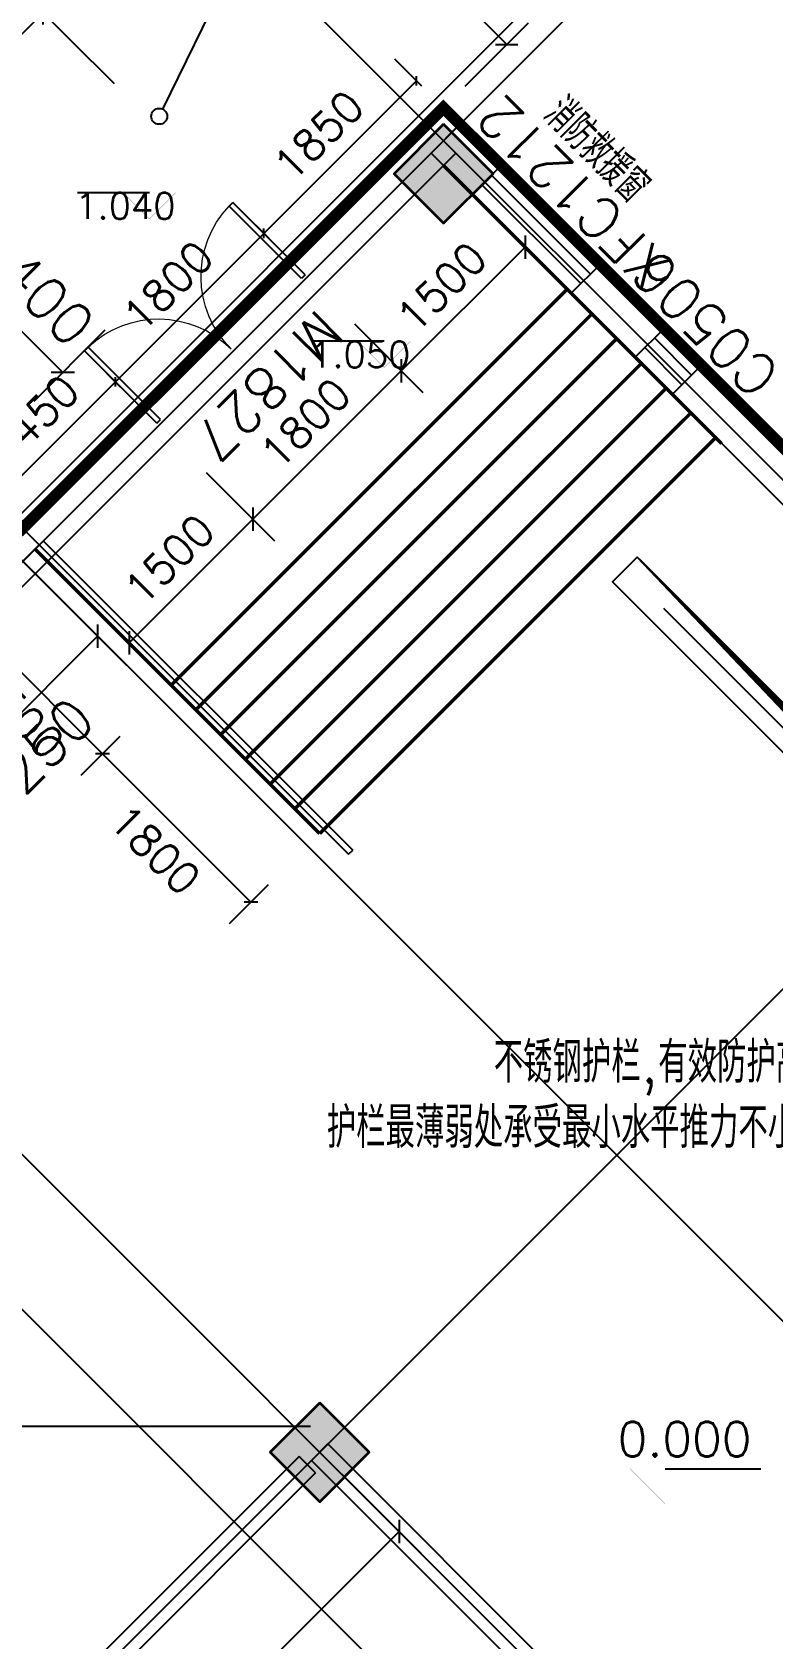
# Model space of a CAD drawing. Header units: inches. Extents: x -33398975359 to 508000, y -22013500442 to 738838.
# Drawn here: x 196313 to 202662, y 242407 to 256180 of the extents above; entities that cross this region are included whole.
import ezdxf
from ezdxf.enums import TextEntityAlignment as Align
from ezdxf.lldxf.tags import DXFTag

# ---------------------------------------------------------------- set-up
doc = ezdxf.new("R2010")
doc.units = ezdxf.units.IN
doc.header["$LTSCALE"] = 1000
doc.header["$MEASUREMENT"] = 0
doc.layers.get('0').update_dxf_attribs({"true_color": 0xffffff})
for name, color, linetype, true_color in [('COLUMN', 9, 'Continuous', 0xc0c0c0), ('DIM_ELEV', 3, 'Continuous', 0x00ff00), ('DIM_IDEN', 3, 'Continuous', 0x00ff00), ('DIM_LEAD', 3, 'Continuous', 0x00ff00), ('DIM_SYMB', 3, 'Continuous', 0x00ff00), ('DOTE', 1, 'DOTE', 0xff0000), ('PUB_DIM', 3, 'Continuous', 0x00ff00), ('PUB_TEXT', 7, 'Continuous', 0xffffff), ('WALL', 9, 'Continuous', 0xc0c0c0), ('WINDOW', 4, 'Continuous', 0x00ffff), ('WINDOW_TEXT', 7, 'Continuous', 0xffffff), ('柱填充', 9, 'Continuous', 0xc0c0c0), ('砼柱', 2, 'Continuous', 0xffff00)]:
    doc.layers.add(name, color=color, linetype=linetype, true_color=true_color)
doc.styles.add('TXTSTY_ANONYMOUS', font='txt.shx', dxfattribs={"height": 0.2, "bigfont": 'gbcbig.shx'})
tags = doc.linetypes.add('DOTE', pattern=[2.4200000000000004, 2, -0.2, 0.02, -0.2]).pattern_tags.tags
tags[10:11] = [DXFTag(74, 4), DXFTag(75, 0), DXFTag(340, '0'), DXFTag(46, 0.0), DXFTag(50, 0.0), DXFTag(44, 0.0), DXFTag(45, 0.0)]
tags[8:9] = [DXFTag(74, 4), DXFTag(75, 0), DXFTag(340, '0'), DXFTag(46, 0.0), DXFTag(50, 0.0), DXFTag(44, 0.0), DXFTag(45, 0.0)]
tags[6:7] = [DXFTag(74, 4), DXFTag(75, 0), DXFTag(340, '0'), DXFTag(46, 0.0), DXFTag(50, 0.0), DXFTag(44, 0.0), DXFTag(45, 0.0)]
tags[4:5] = [DXFTag(74, 4), DXFTag(75, 0), DXFTag(340, '0'), DXFTag(46, 0.0), DXFTag(50, 0.0), DXFTag(44, 0.0), DXFTag(45, 0.0)]

# ---------------------------------------------------------------- blocks, each defined once
blk = doc.blocks.new('DAnoyomous1312')
at = {"layer": 'WALL'}
for p, q in [((196090.9130388498, 251784.7188304663), (199697.1576230526, 255390.963414669)), ((199697.1576230526, 255390.963414669), (199944.6449964046, 255143.476041317)), ((196338.4004122019, 251537.2314571142), (199944.6449964046, 255143.476041317)), ((196090.9130388498, 251784.7188304663), (196338.4004122019, 251537.2314571142))]:
    blk.add_line(p, q, dxfattribs=at)
blk = doc.blocks.new('$DorLib2D$00000002')
for p, q in [((-0.5, -1e-16), (-0.5000000000000007, 0.4875)), ((-0.4750000000000007, 0.4875), (-0.5000000000000007, 0.4875)), ((-0.475, 0), (-0.4750000000000007, 0.4875)), ((0.475, 0), (0.4750000000000007, 0.4875)), ((0.4750000000000007, 0.4875), (0.5000000000000007, 0.4875)), ((0.5, -1e-16), (0.5000000000000007, 0.4875)), ((-0.5, -1e-16), (-0.475, 0)), ((0.5, -1e-16), (0.475, 0))]:
    blk.add_line(p, q)
at = {"lineweight": 13}
for centre, start, end in [((-0.4875, 0), 0, 88.53071641864632), ((0.4875, 0), 91.46928358135371, 180)]:
    blk.add_arc(centre, 0.4875, start, end, dxfattribs=at)
blk = doc.blocks.new('DAnoyomous1316')
at = {"layer": 'WINDOW', "xscale": -1800, "yscale": 1800, "rotation": 45}
blk.add_blockref('$DorLib2D$00000002', (198017.7790175676, 253464.0974359512), dxfattribs=at)
at = {"layer": 'WINDOW_TEXT', "style": 'TXTSTY_ANONYMOUS'}
blk.add_text('M1827', height=350, rotation=224.9999960159116, dxfattribs=at).set_placement((198335.9770689011, 253145.8993843794), align=Align.MIDDLE_CENTER)
blk = doc.blocks.new('DAnoyomous1321')
at = {"layer": 'WALL'}
for p, q in [((199980.0003354549, 255390.963414669), (199732.5129621029, 255143.476041317)), ((199980.0003354549, 255390.963414669), (205071.6237171888, 250299.3400329351)), ((199732.5129621029, 255143.476041317), (204824.1363438368, 250051.8526595831)), ((205071.6237171888, 250299.3400329351), (204824.1363438368, 250051.8526595831))]:
    blk.add_line(p, q, dxfattribs=at)
blk = doc.blocks.new('DAnoyomous1329')
at = {"layer": 'WINDOW'}
for p, q in [((200333.5537260771, 255037.4100240469), (200086.066352725, 254789.9226506948)), ((200251.0579349995, 254954.9142329693), (201099.5860724449, 254106.3860955238)), ((200333.5537260771, 255037.4100240469), (201182.0818635225, 254188.8818866014)), ((200168.5621438026, 254872.4184417725), (201017.0902812481, 254023.890304327)), ((200086.066352725, 254789.9226506948), (200934.5944901705, 253941.3945132494)), ((201182.0818635225, 254188.8818866014), (200934.5944901705, 253941.3945132494))]:
    blk.add_line(p, q, dxfattribs=at)
at = {"layer": 'WINDOW_TEXT', "style": 'TXTSTY_ANONYMOUS'}
blk.add_text('XFC1212', height=350, rotation=135.0000003416227, dxfattribs=at).set_placement((200952.2721596956, 254807.60032022), align=Align.MIDDLE_CENTER)
blk = doc.blocks.new('DAnoyomous1337')
at = {"layer": 'WINDOW'}
for p, q in [((201730.0896189213, 253640.8741313219), (201482.60224545, 253393.3867578506)), ((201730.0896189213, 253640.8741313219), (202048.2876704931, 253322.6760797501)), ((201565.0980366468, 253475.8825489283), (201883.2960880995, 253157.6844974756)), ((201647.5938278437, 253558.3783401251), (201965.7918792963, 253240.1802886724)), ((201482.60224545, 253393.3867578506), (201800.8002970219, 253075.1887062788)), ((202048.2876704931, 253322.6760797501), (201800.8002970219, 253075.1887062788))]:
    blk.add_line(p, q, dxfattribs=at)
at = {"layer": 'WINDOW_TEXT', "style": 'TXTSTY_ANONYMOUS'}
blk.add_text('C0506', height=350, rotation=135.0000003416227, dxfattribs=at).set_placement((202083.6430095434, 253676.2294703722), align=Align.MIDDLE_CENTER)
blk = doc.blocks.new('DAnoyomous1644')
at = {"layer": 'WALL'}
for p, q in [((196161.6237169504, 251714.0081523657), (193616.4938617945, 249168.8782972097)), ((196338.4004122019, 251537.2314571142), (196161.6237169504, 251714.0081523657)), ((196338.4004122019, 251537.2314571142), (193793.2705570459, 248992.1016019583)), ((193793.2705570459, 248992.1016019583), (193616.4938617945, 249168.8782972097))]:
    blk.add_line(p, q, dxfattribs=at)
blk = doc.blocks.new('DAnoyomous1657')
at = {"layer": 'WALL'}
for p, q in [((198601.1421121359, 243971.1888984442), (195949.5003621578, 241319.5471484661)), ((198742.5634683371, 243829.767542243), (198601.1421121359, 243971.1888984442)), ((198742.5634683371, 243829.767542243), (196090.921718359, 241178.1257922649)), ((196090.921718359, 241178.1257922649), (195949.5003621578, 241319.5471484661))]:
    blk.add_line(p, q, dxfattribs=at)
blk = doc.blocks.new('DAnoyomous1662')
at = {"layer": 'WALL'}
for p, q in [((198848.6294853687, 244077.2549157143), (198707.2081291676, 243935.8335595131)), ((198848.6294853687, 244077.2549157143), (203940.2528671026, 238985.6315340996)), ((198707.2081291676, 243935.8335595131), (203798.8315109015, 238844.2101778984)), ((203940.2528671026, 238985.6315340996), (203798.8315109015, 238844.2101778984))]:
    blk.add_line(p, q, dxfattribs=at)
blk = doc.blocks.new('DAnoyomous1714')
at = {"layer": 'WALL'}
for p, q in [((196161.6237169504, 251996.850864768), (195914.1363435984, 251749.363491416)), ((196161.6237169504, 251996.850864768), (196373.7557512522, 251784.7188304663)), ((196373.7557512522, 251784.7188304663), (196126.2683779001, 251537.2314571142)), ((195914.1363435984, 251749.363491416), (196126.2683779001, 251537.2314571142))]:
    blk.add_line(p, q, dxfattribs=at)
blk = doc.blocks.new('DAnoyomous2601')
at = {"layer": 'DIM_ELEV'}
blk.add_line((201738.2956346273, 243864.660312891), (202559.8446445465, 243864.660312891), dxfattribs=at)
at = {"layer": 'DIM_ELEV', "const_width": 1}
blk.add_lwpolyline([(201438.2956346273, 243864.660312891), (202038.2956346273, 243864.660312891), (201738.2956346273, 243564.660312891)], close=True, dxfattribs=at)
at = {"layer": 'DIM_ELEV', "color": 7, "true_color": 0xffffff, "style": 'TXTSTY_ANONYMOUS'}
blk.add_text('0.000', height=297.5, dxfattribs=at).set_placement((202479.5456346273, 243969.660312891), align=Align.RIGHT)
blk = doc.blocks.new('DAnoyomous3080')
at = {"layer": 'PUB_DIM'}
for p, q in [((198963.5343375206, 243820.9287075996), (199643.80143857, 243140.6616065502)), ((199458.185908556, 243426.2771365643), (199458.185908556, 243226.2771365643)), ((196700.4781413078, 240568.5693693161), (199458.185908556, 243326.2771365643)), ((196205.8265702724, 241063.2209403515), (196886.0936713219, 240382.9538393021)), ((196700.4781413078, 240668.5693693161), (196700.4781413078, 240468.5693693161)), ((193306.3569121361, 237174.4481401443), (196700.4781413078, 240568.5693693161)), ((192811.7053411007, 237669.0997111797), (193491.9724421501, 236988.8326101303)), ((193306.3569121361, 237274.4481401443), (193306.3569121361, 237074.4481401443))]:
    blk.add_line(p, q, dxfattribs=at)
at = {"layer": 'PUB_DIM', "color": 7, "true_color": 0xffffff, "style": 'TXTSTY_ANONYMOUS'}
for s, p in [('3900', (198264.9475549459, 241761.8077229261)), ('4800', (195189.033056736, 238685.8932247162))]:
    blk.add_text(s, height=262.5, rotation=45.00000125223908, dxfattribs=at).set_placement(p, align=Align.MIDDLE_CENTER)
blk = doc.blocks.new('DAnoyomous3092')
at = {"layer": 'DIM_ELEV'}
blk.add_line((197317.8204928637, 254803.4069383144), (196701.6587353945, 254803.4069383144), dxfattribs=at)
at = {"layer": 'DIM_ELEV', "const_width": 1}
blk.add_lwpolyline([(197092.8204928637, 254803.4069383144), (197542.8204928637, 254803.4069383144), (197317.8204928637, 254578.4069383144)], close=True, dxfattribs=at)
at = {"layer": 'DIM_ELEV', "color": 7, "true_color": 0xffffff, "style": 'TXTSTY_ANONYMOUS'}
blk.add_text('1.040', height=223.125, dxfattribs=at).set_placement((197542.8204928637, 254578.4069383144), align=Align.RIGHT)
blk = doc.blocks.new('DAnoyomous3105')
at = {"layer": 'DIM_ELEV'}
blk.add_line((199330.7959067822, 253530.0298935175), (198714.634149313, 253530.0298935175), dxfattribs=at)
at = {"layer": 'DIM_ELEV', "const_width": 1}
blk.add_lwpolyline([(199105.7959067822, 253530.0298935175), (199555.7959067822, 253530.0298935175), (199330.7959067822, 253305.0298935175)], close=True, dxfattribs=at)
at = {"layer": 'DIM_ELEV', "color": 7, "true_color": 0xffffff, "style": 'TXTSTY_ANONYMOUS'}
blk.add_text('1.050', height=223.125, dxfattribs=at).set_placement((199555.7959067822, 253305.0298935175), align=Align.RIGHT)
blk = doc.blocks.new('bvfdbgfhgfj')
at = {"layer": '柱填充', "true_color": 0x333333}
for points in [[(815159099.4416579, 579347139.2166159), (815158675.1775892, 579346714.9525472), (815159099.4416579, 579346290.6884785), (815159523.7057266, 579346714.9525472)], [(815158038.7814862, 579336179.0615075), (815157614.5174174, 579335754.7974387), (815158038.7814862, 579335330.5333701), (815158463.0455549, 579335754.7974387)]]:
    blk.add_hatch(color=250, dxfattribs=at).paths.add_polyline_path(points, flags=0)
at = {"layer": '砼柱', "color": 3, "lineweight": 35, "true_color": 0x00ff00}
for points in [[(815159099.4416579, 579347139.2166159), (815158675.1775892, 579346714.9525472), (815159099.4416579, 579346290.6884785), (815159523.7057266, 579346714.9525472)], [(815158038.7814862, 579336179.0615075), (815157614.5174174, 579335754.7974387), (815158038.7814862, 579335330.5333701), (815158463.0455549, 579335754.7974387)]]:
    blk.add_lwpolyline(points, close=True, dxfattribs=at)
blk = doc.blocks.new('DAnoyomous5359')
at = {"layer": 'COLUMN'}
for p, q in [((199839.4880933762, 255390.9634145498), (199415.2240247726, 254966.6993458271)), ((200263.7521622181, 254966.6993458271), (199839.4880933762, 255390.9634145498)), ((199415.2240247726, 254966.6993458271), (199839.4880933762, 254542.4352771044)), ((199839.4880933762, 254542.4352771044), (200263.7521622181, 254966.6993458271))]:
    blk.add_line(p, q, dxfattribs=at)
blk = doc.blocks.new('DAnoyomous5369')
at = {"layer": 'COLUMN'}
for p, q in [((198778.8279215097, 244430.808306098), (198354.5638529062, 244006.5442373753)), ((199203.0919903517, 244006.5442373753), (198778.8279215097, 244430.808306098)), ((198354.5638529062, 244006.5442373753), (198778.8279215097, 243582.2801686525)), ((198778.8279215097, 243582.2801686525), (199203.0919903517, 244006.5442373753))]:
    blk.add_line(p, q, dxfattribs=at)
blk = doc.blocks.new('DAnoyomous9180')
at = {"layer": 'DIM_SYMB'}
for p in [(201725.5358279943, 251241.7223522663), (208265.8399672508, 244631.8392714262), (208328.0382984877, 244693.9674925804)]:
    blk.add_line(p, (208517.3740805387, 244442.219678998), dxfattribs=at)
at = {"layer": 'DIM_SYMB', "color": 7, "true_color": 0xffffff, "style": 'TXTSTY_ANONYMOUS'}
blk.add_text('1%', height=262.5, rotation=314.9676985558048, dxfattribs=at).set_placement((205245.2684026957, 247965.6449012756), align=Align.MIDDLE_CENTER)
blk = doc.blocks.new('DAnoyomous12616')
at = {"layer": 'PUB_DIM'}
for p, q in [((196267.6897342205, 251607.9421350956), (197121.6680673361, 250753.96380198)), ((196874.1806938648, 251101.4511754513), (196874.1806938648, 250901.4511754513)), ((195283.296035409, 249410.5665169954), (196874.1806938648, 251001.4511754513)), ((194676.8050757647, 250017.0574766397), (195530.7834088802, 249163.0791435242)), ((195283.296035409, 249510.5665169954), (195283.296035409, 249310.5665169954))]:
    blk.add_line(p, q, dxfattribs=at)
at = {"layer": 'PUB_DIM', "color": 7, "true_color": 0xffffff, "style": 'TXTSTY_ANONYMOUS'}
blk.add_text('2250', height=350, rotation=45.00000125223908, dxfattribs=at).set_placement((196326.2257381678, 249958.5214726925), align=Align.MIDDLE_CENTER)
blk = doc.blocks.new('DAnoyomous14329')
at = {"layer": 'PUB_DIM'}
for p, q in [((198327.138232708, 257043.8255139589), (197531.6431039572, 257839.3206427097)), ((197717.2586339712, 257553.7051126957), (197717.2586339712, 257753.7051126957)), ((198185.7168782949, 256902.4041595459), (197390.2217495441, 257697.8992882967)), ((197575.8372795582, 257512.2837582827), (197717.2586339712, 257653.7051126957)), ((197575.8372795582, 257412.2837582827), (197575.8372795582, 257612.2837582827)), ((196409.1110905409, 256345.5575692654), (197575.8372795582, 257512.2837582827)), ((197018.9906892776, 255735.6779705286), (196223.4955605268, 256531.1730992794)), ((195136.3188843727, 255072.7653630972), (196409.1110905409, 256345.5575692654)), ((196409.1110905409, 256245.5575692654), (196409.1110905409, 256445.5575692654)), ((195746.1984831095, 254462.8857643604), (194950.7033543587, 255258.3808931112)), ((195136.3188843727, 254972.7653630972), (195136.3188843727, 255172.7653630972)), ((193969.5926953554, 253906.0391740799), (195136.3188843727, 255072.7653630972)), ((194579.4722940922, 253296.1595753431), (193783.9771653414, 254091.6547040939)), ((193969.5926953554, 253806.0391740799), (193969.5926953554, 254006.0391740799))]:
    blk.add_line(p, q, dxfattribs=at)
at = {"layer": 'PUB_DIM', "color": 7, "true_color": 0xffffff, "style": 'TXTSTY_ANONYMOUS'}
for s, p in [('200', (197519.2687352896, 258374.9540295601)), ('1650', (196806.8586548567, 257114.5361938477)), ('1800', (195587.0994573832, 255894.7769963741)), ('1650', (194367.3402596712, 254675.0177986622))]:
    blk.add_text(s, height=262.5, rotation=45.00000125223908, dxfattribs=at).set_placement(p, align=Align.MIDDLE_CENTER)
blk = doc.blocks.new('DAnoyomous17820')
at = {"layer": 'DIM_LEAD', "color": 7, "true_color": 0xffffff, "style": 'TXTSTY_ANONYMOUS'}
blk.add_text('不锈钢护栏,有效防护高度不小于1200;', height=350, dxfattribs=at).set_placement((205297.8332234621, 247174.7179656029), align=Align.RIGHT)
blk.add_text('护栏最薄弱处承受最小水平推力不小于1.5KN/m', height=350, dxfattribs=at).set_placement((205297.8332234621, 246964.7179656029), align=Align.TOP_RIGHT)
blk = doc.blocks.new('DAnoyomous17845')
at = {"layer": 'PUB_DIM'}
for p, q in [((196003.8115723133, 251202.6426171064), (195669.8620626926, 250868.6931074858)), ((195914.5120834112, 251054.3086374998), (195796.4431020021, 251054.3086374998)), ((195855.4775927067, 251054.3086374998), (196916.1377643347, 249993.6484658718)), ((197064.4717439413, 250141.9824454784), (196730.5222343206, 249808.0329358578)), ((196975.1722550392, 249993.6484658718), (196857.1032736301, 249993.6484658718)), ((196916.1377643347, 249993.6484658718), (198188.9299705029, 248720.8562597036)), ((198337.2639501095, 248869.1902393103), (198003.3144404888, 248535.2407296896)), ((198247.9644612074, 248720.8562597036), (198129.8954797983, 248720.8562597036))]:
    blk.add_line(p, q, dxfattribs=at)
at = {"layer": 'PUB_DIM', "color": 7, "true_color": 0xffffff, "style": 'TXTSTY_ANONYMOUS'}
for s, p in [('1500', (196200.192148447, 250338.363021493)), ('1800', (197366.9183373451, 249171.6368325949))]:
    blk.add_text(s, height=262.5, rotation=314.9999916902007, dxfattribs=at).set_placement(p, align=Align.MIDDLE_CENTER)
blk = doc.blocks.new('DAnoyomous18403')
at = {"layer": 'DIM_IDEN'}
for p, q in [((197433.0477701426, 255519.8066304922), (198844.6614511013, 258402.7682747841)), ((198844.6614511013, 258402.7682747841), (202251.7028970718, 258402.7682747841))]:
    blk.add_line(p, q, dxfattribs=at)
for centre, radius in [((201751.7028970718, 258402.7682747841), 500), ((197402.9061293602, 255458.2478659153), 68.54195795277518)]:
    blk.add_circle(centre, radius, dxfattribs=at)
blk = doc.blocks.new('DAnoyomous18423')
at = {"layer": 'PUB_DIM'}
for p, q in [((198539.2702671289, 257202.9245399237), (199081.9123542309, 257745.5666282177)), ((198800.370349288, 257559.951097846), (198992.2232992649, 257559.9510980844)), ((198896.2968243361, 257559.9510979652), (200381.2210663557, 256075.0268591642)), ((200024.1945091486, 255718.0003011227), (200566.8365962505, 256260.6423894167)), ((200285.2945913076, 256075.026859045), (200477.1475412846, 256075.0268592834))]:
    blk.add_line(p, q, dxfattribs=at)
at = {"layer": 'PUB_DIM', "color": 7, "true_color": 0xffffff, "style": 'TXTSTY_ANONYMOUS'}
blk.add_text('2100', height=262.5, rotation=314.9999916902007, dxfattribs=at).set_placement((199824.3744752407, 257003.1045087576), align=Align.MIDDLE_CENTER)
blk = doc.blocks.new('DAnoyomous37598')
at = {"layer": 'PUB_DIM'}
for p, q in [((200137.2255270481, 254738.7634766102), (200723.5581132174, 254152.4308904409)), ((200537.9425832033, 254438.046420455), (200537.9425832033, 254238.046420455)), ((200537.9425832033, 254338.046420455), (199477.2824113369, 253277.3862485886)), ((199076.5653551817, 253678.1033047438), (199662.8979413509, 253091.7707185745)), ((199477.2824113369, 253377.3862485886), (199477.2824113369, 253177.3862485886)), ((199477.2824113369, 253277.3862485886), (198204.4902051687, 252004.5940424204)), ((197803.7731490135, 252405.3110985756), (198390.1057351828, 251818.9785124063)), ((198204.4902051687, 252104.5940424204), (198204.4902051687, 251904.5940424204)), ((198204.4902051687, 252004.5940424204), (197143.8300333023, 250943.933870554)), ((196743.1129771471, 251344.6509267092), (197329.4455633163, 250758.3183405399)), ((197143.8300333023, 251043.933870554), (197143.8300333023, 250843.933870554))]:
    blk.add_line(p, q, dxfattribs=at)
at = {"layer": 'PUB_DIM', "color": 7, "true_color": 0xffffff, "style": 'TXTSTY_ANONYMOUS'}
for s, p in [('1500', (199821.9969671965, 253993.3318645954)), ('1800', (198655.27077806, 252826.6056756973)), ('1500', (197488.5445891619, 251659.8794865608))]:
    blk.add_text(s, height=262.5, rotation=45.00000125223908, dxfattribs=at).set_placement(p, align=Align.MIDDLE_CENTER)
blk = doc.blocks.new('DAnoyomous37613')
at = {"layer": 'PUB_DIM'}
for p, q in [((199652.96344769, 255718.0002993345), (199422.5707768202, 255948.3929702044)), ((199608.1863068342, 255722.0493853092), (199608.1863068342, 255803.5054950714)), ((198300.0387630463, 254454.6298964024), (199608.1863068342, 255762.7774401903)), ((198344.8159039021, 254409.8527555466), (198114.4232330322, 254640.2454264164)), ((197027.2465571165, 253181.8376904726), (198300.0387630463, 254454.6298964024)), ((198300.0387630463, 254413.9018415213), (198300.0387630463, 254495.3579512835)), ((197072.0236979723, 253137.0605496168), (196841.6310271025, 253367.4532204866)), ((196001.9417241812, 252156.5328575373), (197027.2465571165, 253181.8376904726)), ((197027.2465571165, 253141.1096355915), (197027.2465571165, 253222.5657453537)), ((196046.718865037, 252111.7557166815), (195816.3261941671, 252342.1483875513)), ((196001.9417241812, 252115.8048026562), (196001.9417241812, 252197.2609124184))]:
    blk.add_line(p, q, dxfattribs=at)
at = {"layer": 'PUB_DIM', "color": 7, "true_color": 0xffffff, "style": 'TXTSTY_ANONYMOUS'}
for s, p in [('1850', (198768.4970047474, 255294.3191984892)), ('1800', (197478.0271298885, 254003.8493236303)), ('1450', (196328.9786105156, 252854.8008041382))]:
    blk.add_text(s, height=262.5, rotation=45.00000125223908, dxfattribs=at).set_placement(p, align=Align.MIDDLE_CENTER)
blk = doc.blocks.new('DAnoyomous37620')
at = {"layer": 'PUB_DIM'}
for p, q in [((195949.3605569601, 254613.0148296356), (195339.2833991051, 254002.9376718998)), ((195686.7707725763, 254250.4250452518), (195486.7707725763, 254250.4250453711)), ((196574.9524992704, 253262.2433185577), (195586.7707725763, 254250.4250452518)), ((196937.5422836542, 253624.8331029415), (196327.4651257992, 253014.7559452057)), ((196674.9524992704, 253262.2433185577), (196474.9524992704, 253262.2433186769))]:
    blk.add_line(p, q, dxfattribs=at)
at = {"layer": 'PUB_DIM', "color": 7, "true_color": 0xffffff, "style": 'TXTSTY_ANONYMOUS'}
blk.add_text('1400', height=350, rotation=314.9999916902007, dxfattribs=at).set_placement((196328.3490093946, 254003.8215552568), align=Align.MIDDLE_CENTER)

msp = doc.modelspace()

# ---------------------------------------------------------------- hatches: boundary and pattern name
at = {"true_color": 0x848484}
h = msp.add_hatch(dxfattribs=at)
h.set_pattern_fill('玻璃', color=252, scale=2540, angle=44.99999999999994, style=0)
h.set_pattern_definition([(44.99999999999994, (-98016972722.2965, 19815308733.22119), (-84.85281374238566, 84.85281374238573), [])])
h.paths.add_polyline_path([(209384.520524621, 243370.1481337547), (209596.652559042, 243582.2801680565), (201498.9248379469, 251680.0078890324), (201286.7928036451, 251467.8758547306)], flags=0)

# ---------------------------------------------------------------- linework, layer by layer
at = {"color": 2, "true_color": 0xffff00}
for p, q in [((196373.7557512522, 251784.7188304663), (199025.4061808586, 249133.0684012175)), ((196409.1110903025, 251820.0741695166), (199060.7615199089, 249168.4237402678)), ((199025.4061808586, 249133.0684012175), (199060.7615199089, 249168.4237402678))]:
    msp.add_line(p, q, dxfattribs=at)
at = {"const_width": 100}
msp.add_lwpolyline([(224940.8697117567, 230430.0940386057), (199838.5789792538, 255532.3847708702), (196232.334395051, 251926.1401866674), (187829.8957332373, 260328.5788484812), (186027.9621350765, 260328.5788484812), (186027.9621350765, 261828.5788484812), (170727.9621350765, 261828.5788484812), (170727.9621350765, 262728.5788484812), (164327.9621350765, 262723.6556042433), (164327.9621350765, 255828.5788484812), (158727.9621350765, 255828.5788484812)], dxfattribs=at)
at = {"color": 2, "true_color": 0xffff00, "const_width": 30}
for points in [[(199838.5789788961, 255037.4100241661), (202222.4680508375, 252653.5209525824)], [(200899.2391508818, 253976.7498524189), (197505.1266011, 250582.6373026371)], [(201111.3711853027, 253764.6178179979), (197717.2586355209, 250370.5052683353)], [(201323.5032197237, 253552.485783577), (197929.3906697035, 250158.3732341528)], [(201535.6352539062, 253340.3537493944), (198141.5227042437, 249946.2411996126)], [(201747.7672883272, 253128.2217149734), (198353.6547386646, 249734.1091653109)], [(201959.899322629, 252916.0896806717), (198565.7867729664, 249521.9771310091)], [(202172.0313570499, 252703.9576462507), (198777.9188073874, 249309.8450965881)], [(196338.4004122019, 251749.363491416), (198777.9188075066, 249309.8450964689)]]:
    msp.add_lwpolyline(points, dxfattribs=at)
msp.add_lwpolyline([(209384.520524621, 243370.1481337547), (209596.652559042, 243582.2801680565), (201498.9248379469, 251680.0078890324), (201286.7928036451, 251467.8758547306)], close=True)
at = {"layer": 'DOTE'}
for p, q in [((229703.0695831776, 225385.0514541864), (190646.1908237934, 264441.9302139282)), ((226096.8249992132, 221778.8068699837), (187039.9462397099, 260835.6856297255)), ((223037.2795563936, 218419.2614272833), (183980.4007970095, 257476.1401870251)), ((201606.3459317684, 257441.573079586), (184282.229793191, 240117.4569410086)), ((201818.4779660702, 257229.4410452843), (184494.3618274927, 239905.3249065876)), ((206909.6467906237, 252138.2722207308), (189585.530651927, 234814.1560820341)), ((223551.2405868769, 219233.2224577665), (193686.7499828339, 249097.713062048)), ((127527.9621350765, 244228.5788484812), (198699.9534183741, 244228.5788484812))]:
    msp.add_line(p, q, dxfattribs=at)

# ---------------------------------------------------------------- block references
msp.add_blockref('bvfdbgfhgfj', (-814959259.9535645, -579091748.2532014))
at = {"layer": 'COLUMN'}
for name in ['DAnoyomous5359', 'DAnoyomous5369']:
    msp.add_blockref(name, (0, 0), dxfattribs=at)
at = {"layer": 'DIM_ELEV'}
for name in ['DAnoyomous3092', 'DAnoyomous3105', 'DAnoyomous2601']:
    msp.add_blockref(name, (0, 0), dxfattribs=at)
at = {"layer": 'DIM_IDEN'}
msp.add_blockref('DAnoyomous18403', (0, 0), dxfattribs=at)
at = {"layer": 'DIM_LEAD'}
msp.add_blockref('DAnoyomous17820', (0, 0), dxfattribs=at)
at = {"layer": 'DIM_SYMB'}
msp.add_blockref('DAnoyomous9180', (0, 0), dxfattribs=at)
at = {"layer": 'PUB_DIM'}
for name in ['DAnoyomous14329', 'DAnoyomous18423', 'DAnoyomous37613', 'DAnoyomous37598', 'DAnoyomous37620', 'DAnoyomous12616', 'DAnoyomous17845', 'DAnoyomous3080']:
    msp.add_blockref(name, (0, 0), dxfattribs=at)
at = {"layer": 'WALL'}
for name in ['DAnoyomous1312', 'DAnoyomous1321', 'DAnoyomous1714', 'DAnoyomous1644', 'DAnoyomous1662', 'DAnoyomous1657']:
    msp.add_blockref(name, (0, 0), dxfattribs=at)
at = {"layer": 'WINDOW'}
for name in ['DAnoyomous1329', 'DAnoyomous1316', 'DAnoyomous1337']:
    msp.add_blockref(name, (0, 0), dxfattribs=at)

# ---------------------------------------------------------------- texts
at = {"layer": 'PUB_TEXT', "style": 'TXTSTY_ANONYMOUS'}
msp.add_text('消防救援窗', height=297.5, rotation=314.9999916902007, dxfattribs=at).set_placement((200672.7774305344, 255447.3915679455))

doc.saveas('drawing.dxf')
